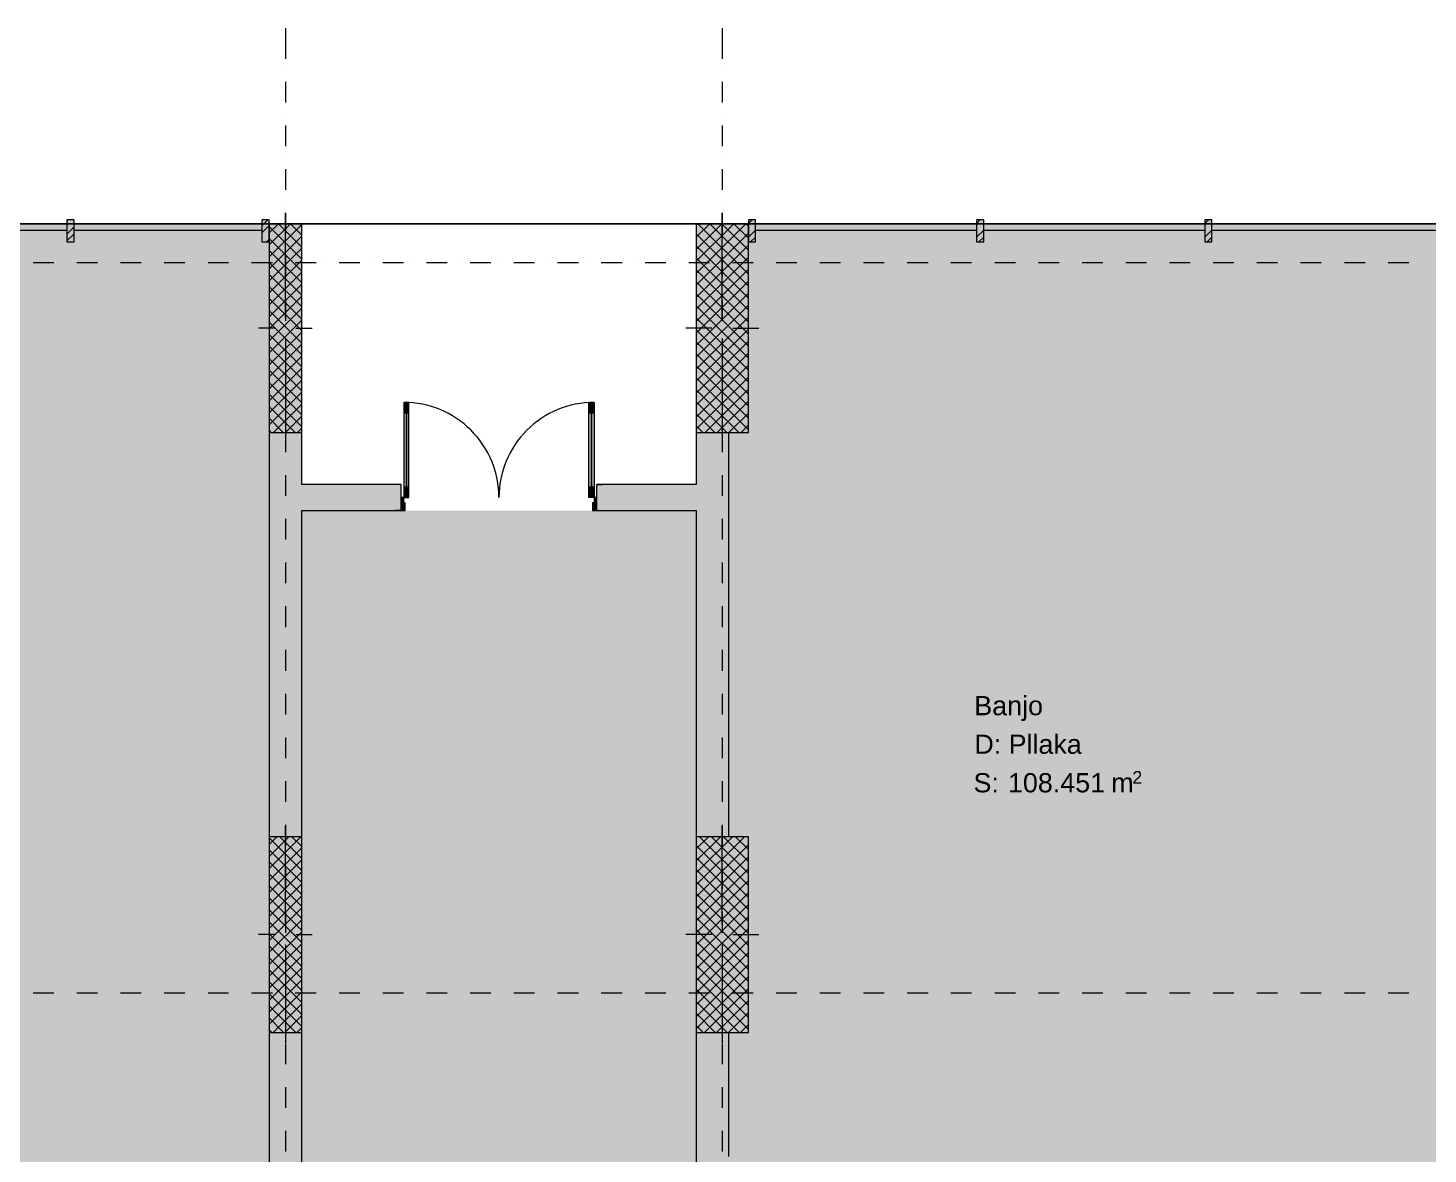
# Model space of a CAD drawing. Header units: centimetres. Extents: x -6559 to 4488, y -7535 to 372.
# Drawn here: x -4294 to -3226, y -641 to 218 of the extents above; entities that cross this region are included whole.
import ezdxf

# ---------------------------------------------------------------- set-up
doc = ezdxf.new("R2010")
doc.units = ezdxf.units.CM
for name, color, linetype in [('PDF_ - lokalet e', 7, 'Continuous'), ('PDF_A - Muret', 7, 'Continuous'), ('PDF_A - Shtyllat', 7, 'Continuous')]:
    doc.layers.add(name, color=color, linetype=linetype)
for name, color, linetype, true_color in [('PDF_2D Drafting - General', 7, 'Continuous', 0x7f7f7f), ('PDF_A - Akset', 7, 'Continuous', 0xfd4435), ('PDF_A - Alumil', 7, 'Continuous', 0x7f7f7f), ('PDF_A - Fill Zone', 7, 'Continuous', 0x999999), ('PDF_A - Pllaka Suteren', 7, 'Continuous', 0x7f7f7f), ('PDF_A - Sutereni Polyline', 7, 'Continuous', 0x029e21), ('PDF_Solid Fills', 7, 'Continuous', 0x029e21)]:
    doc.layers.add(name, color=color, linetype=linetype, true_color=true_color)
doc.styles.add('PDF Arial', font='')
doc.styles.get('PDF Arial').set_extended_font_data('Arial')

msp = doc.modelspace()

# ---------------------------------------------------------------- hatches: boundary and pattern name
at = {"layer": 'PDF_ - lokalet e', "true_color": 0xffffff, "transparency": 33554559}
for points in [[(-4112.3, -1816), (-5616.2, -1816), (-5616.2, -784.9), (-5432.2, -784.9), (-5437.7, 68.7), (-4084.7, 68.7), (-4084.7, -866.5), (-4258.8, -866.5), (-4283.7, -1284.3), (-4109.6, -1284.3), (-4109.6, -1821.5)], [(-3748.7, -1816), (-3751.5, -1398.7), (-3542.7, -1377.4), (-3557.5, -841.6), (-3758.9, -841.6), (-3783.8, 68.7), (-3132, 63.2), (-3132, -1816)]]:
    msp.add_hatch(color=7, dxfattribs=at).paths.add_polyline_path(points)
at = {"layer": 'PDF_2D Drafting - General', "true_color": 0xfafafa, "transparency": 33554559}
msp.add_hatch(color=7, dxfattribs=at).paths.add_polyline_path([(-3783.8, 68.7), (-3144.6, 68.7), (-3144.6, -1821.5), (-3763.9, -1821.5), (-3763.9, -1386.3), (-3569.9, -1386.3), (-3569.9, -1065.4), (-3582.4, -1065.4), (-3582.4, -866.5), (-3783.8, -866.5)])
at = {"layer": 'PDF_A - Fill Zone', "true_color": 0xaaaaaa, "transparency": 33554559}
msp.add_hatch(color=253, dxfattribs=at).paths.add_polyline_path([(-5621.7, -1821.5), (-5621.7, -781.9), (-5437.7, -781.9), (-5437.7, 68.7), (-4084.7, 68.7), (-4084.7, -866.5), (-4258.8, -866.5), (-4258.8, -1065.4), (-4271.3, -1065.4), (-4271.3, -1296.7), (-4097.2, -1296.7), (-4097.2, -1821.5)])
at = {"layer": 'PDF_A - Fill Zone', "true_color": 0xcccccc, "transparency": 33554559}
msp.add_hatch(color=254, dxfattribs=at).paths.add_polyline_path([(-3783.8, 68.7), (-2711.9, 68.7), (-2711.9, -1821.5), (-3763.9, -1821.5), (-3763.9, -1386.3), (-3569.9, -1386.3), (-3569.9, -1065.4), (-3582.4, -1065.4), (-3582.4, -866.5), (-3783.8, -866.5)])
at = {"layer": 'PDF_A - Muret', "true_color": 0xffffff, "transparency": 33554559}
for points in [[(-4005.7, -150.1), (-4008.9, -150.1), (-4008.9, -140.2), (-4006.9, -140.2), (-4006.9, -144.2), (-4005.7, -144.2)], [(-3859.7, -150.1), (-3862.8, -150.1), (-3862.8, -144.2), (-3861.7, -144.2), (-3861.7, -140.2), (-3859.7, -140.2)]]:
    msp.add_hatch(color=7, dxfattribs=at).paths.add_polyline_path(points)
at = {"layer": 'PDF_Solid Fills', "true_color": 0xffffff, "transparency": 33554559}
msp.add_hatch(color=7, dxfattribs=at).paths.add_polyline_path([(-4082.3, -1064.5), (-4082.2, -1063), (-4258.8, -1065.4), (-4258.8, -866.5), (-4084.7, -866.5), (-4084.7, -150.1), (-3783.8, -150.1), (-3783.8, -866.5), (-3582.4, -868.5), (-3582.9, -1063), (-3779.5, -1063), (-3779.5, -1062)])

# ---------------------------------------------------------------- linework, layer by layer
at = {"layer": 'PDF_A - Akset', "lineweight": 0}
for points in [[(-4097.2, 217.9), (-4097.2, 194.5)], [(-3763.9, 217.9), (-3763.9, 194.5)], [(-4097.2, 185.8), (-4097.2, 185.8)], [(-3763.9, 185.8), (-3763.9, 185.8)], [(-4097.2, 177), (-4097.2, 161.2)], [(-3763.9, 177), (-3763.9, 161.2)], [(-4097.2, 152.4), (-4097.2, 152.4)], [(-3763.9, 152.4), (-3763.9, 152.4)], [(-4097.2, 143.7), (-4097.2, 127.9)], [(-3763.9, 143.7), (-3763.9, 127.9)], [(-4097.2, 119.1), (-4097.2, 119.1)], [(-3763.9, 119.1), (-3763.9, 119.1)], [(-4097.2, 110.3), (-4097.2, 94.5)], [(-3763.9, 110.3), (-3763.9, 94.5)], [(-4097.2, 85.8), (-4097.2, 85.8)], [(-3763.9, 85.8), (-3763.9, 85.8)], [(-4097.2, 77), (-4097.2, 61.2)], [(-3763.9, 77), (-3763.9, 61.2)], [(-4097.2, 52.4), (-4097.2, 52.4)], [(-4097.2, 43.6), (-4097.2, 27.8)], [(-3763.9, 52.4), (-3763.9, 52.4)], [(-3763.9, 43.6), (-3763.9, 27.8)], [(-4273.8, 38.9), (-4289.6, 38.9)], [(-4265, 38.9), (-4265, 38.9)], [(-4240.5, 38.9), (-4256.3, 38.9)], [(-4231.7, 38.9), (-4231.7, 38.9)], [(-4207.1, 38.9), (-4222.9, 38.9)], [(-4198.4, 38.9), (-4198.4, 38.9)], [(-4173.8, 38.9), (-4189.6, 38.9)], [(-4165, 38.9), (-4165, 38.9)], [(-4140.5, 38.9), (-4156.2, 38.9)], [(-4131.7, 38.9), (-4131.7, 38.9)], [(-4107.1, 38.9), (-4122.9, 38.9)], [(-4098.3, 38.9), (-4098.3, 38.9)], [(-4073.8, 38.9), (-4089.6, 38.9)], [(-4065, 38.9), (-4065, 38.9)], [(-4040.4, 38.9), (-4056.2, 38.9)], [(-4031.7, 38.9), (-4031.7, 38.9)], [(-4007.1, 38.9), (-4022.9, 38.9)], [(-3998.3, 38.9), (-3998.3, 38.9)], [(-3973.8, 38.9), (-3989.5, 38.9)], [(-3965, 38.9), (-3965, 38.9)], [(-3940.4, 38.9), (-3956.2, 38.9)], [(-3931.6, 38.9), (-3931.6, 38.9)], [(-3907.1, 38.9), (-3922.9, 38.9)], [(-3898.3, 38.9), (-3898.3, 38.9)], [(-3873.7, 38.9), (-3889.5, 38.9)], [(-3865, 38.9), (-3865, 38.9)], [(-3840.4, 38.9), (-3856.2, 38.9)], [(-3831.6, 38.9), (-3831.6, 38.9)], [(-3807.1, 38.9), (-3822.8, 38.9)], [(-3798.3, 38.9), (-3798.3, 38.9)], [(-3773.7, 38.9), (-3789.5, 38.9)], [(-3764.9, 38.9), (-3764.9, 38.9)], [(-3740.4, 38.9), (-3756.2, 38.9)], [(-3731.6, 38.9), (-3731.6, 38.9)], [(-3707, 38.9), (-3722.8, 38.9)], [(-3698.3, 38.9), (-3698.3, 38.9)], [(-3673.7, 38.9), (-3689.5, 38.9)], [(-3664.9, 38.9), (-3664.9, 38.9)], [(-3640.4, 38.9), (-3656.1, 38.9)], [(-3631.6, 38.9), (-3631.6, 38.9)], [(-3607, 38.9), (-3622.8, 38.9)], [(-3598.2, 38.9), (-3598.2, 38.9)], [(-3573.7, 38.9), (-3589.5, 38.9)], [(-3564.9, 38.9), (-3564.9, 38.9)], [(-3540.3, 38.9), (-3556.1, 38.9)], [(-3531.6, 38.9), (-3531.6, 38.9)], [(-3507, 38.9), (-3522.8, 38.9)], [(-3498.2, 38.9), (-3498.2, 38.9)], [(-3473.7, 38.9), (-3489.5, 38.9)], [(-3464.9, 38.9), (-3464.9, 38.9)], [(-3440.3, 38.9), (-3456.1, 38.9)], [(-3431.5, 38.9), (-3431.5, 38.9)], [(-3407, 38.9), (-3422.8, 38.9)], [(-3398.2, 38.9), (-3398.2, 38.9)], [(-3373.6, 38.9), (-3389.4, 38.9)], [(-3364.9, 38.9), (-3364.9, 38.9)], [(-3340.3, 38.9), (-3356.1, 38.9)], [(-3331.5, 38.9), (-3331.5, 38.9)], [(-3307, 38.9), (-3322.8, 38.9)], [(-3298.2, 38.9), (-3298.2, 38.9)], [(-3273.6, 38.9), (-3289.4, 38.9)], [(-3264.8, 38.9), (-3264.8, 38.9)], [(-3240.3, 38.9), (-3256.1, 38.9)], [(-3231.5, 38.9), (-3231.5, 38.9)], [(-4097.2, 19.1), (-4097.2, 19.1)], [(-3763.9, 19.1), (-3763.9, 19.1)], [(-4097.2, 10.3), (-4097.2, -5.5)], [(-3763.9, 10.3), (-3763.9, -5.5)], [(-4097.2, -14.3), (-4097.2, -14.3)], [(-3763.9, -14.3), (-3763.9, -14.3)], [(-4097.2, -23), (-4097.2, -38.8)], [(-3763.9, -23), (-3763.9, -38.8)], [(-4097.2, -47.6), (-4097.2, -47.6)], [(-3763.9, -47.6), (-3763.9, -47.6)], [(-4097.2, -56.4), (-4097.2, -72.2)], [(-3763.9, -56.4), (-3763.9, -72.2)], [(-4097.2, -80.9), (-4097.2, -80.9)], [(-3763.9, -80.9), (-3763.9, -80.9)], [(-4097.2, -89.7), (-4097.2, -105.5)], [(-3763.9, -89.7), (-3763.9, -105.5)], [(-4097.2, -114.3), (-4097.2, -114.3)], [(-3763.9, -114.3), (-3763.9, -114.3)], [(-4097.2, -123.1), (-4097.2, -138.8)], [(-3763.9, -123.1), (-3763.9, -138.8)], [(-4097.2, -147.6), (-4097.2, -147.6)], [(-3763.9, -147.6), (-3763.9, -147.6)], [(-4097.2, -156.4), (-4097.2, -172.2)], [(-3763.9, -156.4), (-3763.9, -172.2)], [(-4097.2, -181), (-4097.2, -181)], [(-3763.9, -181), (-3763.9, -181)], [(-4097.2, -189.7), (-4097.2, -205.5)], [(-3763.9, -189.7), (-3763.9, -205.5)], [(-4097.2, -214.3), (-4097.2, -214.3)], [(-4097.2, -223.1), (-4097.2, -238.9)], [(-3763.9, -214.3), (-3763.9, -214.3)], [(-3763.9, -223.1), (-3763.9, -238.9)], [(-4097.2, -247.6), (-4097.2, -247.6)], [(-3763.9, -247.6), (-3763.9, -247.6)], [(-4097.2, -256.4), (-4097.2, -272.2)], [(-3763.9, -256.4), (-3763.9, -272.2)], [(-4097.2, -281), (-4097.2, -281)], [(-3763.9, -281), (-3763.9, -281)], [(-4097.2, -289.8), (-4097.2, -305.5)], [(-3763.9, -289.8), (-3763.9, -305.5)], [(-4097.2, -314.3), (-4097.2, -314.3)], [(-3763.9, -314.3), (-3763.9, -314.3)], [(-4097.2, -323.1), (-4097.2, -338.9)], [(-3763.9, -323.1), (-3763.9, -338.9)], [(-4097.2, -347.7), (-4097.2, -347.7)], [(-3763.9, -347.7), (-3763.9, -347.7)], [(-4097.2, -356.4), (-4097.2, -372.2)], [(-3763.9, -356.4), (-3763.9, -372.2)], [(-4097.2, -381), (-4097.2, -381)], [(-3763.9, -381), (-3763.9, -381)], [(-4097.2, -389.8), (-4097.2, -405.6)], [(-3763.9, -389.8), (-3763.9, -405.6)], [(-4097.2, -414.3), (-4097.2, -414.3)], [(-3763.9, -414.3), (-3763.9, -414.3)], [(-4097.2, -423.1), (-4097.2, -438.9)], [(-3763.9, -423.1), (-3763.9, -438.9)], [(-4097.2, -447.7), (-4097.2, -447.7)], [(-3763.9, -447.7), (-3763.9, -447.7)], [(-4097.2, -456.5), (-4097.2, -472.2)], [(-3763.9, -456.5), (-3763.9, -472.2)], [(-4097.2, -481), (-4097.2, -481)], [(-4097.2, -489.8), (-4097.2, -505.6)], [(-3763.9, -481), (-3763.9, -481)], [(-3763.9, -489.8), (-3763.9, -505.6)], [(-4273.8, -518.2), (-4289.6, -518.2)], [(-4265, -518.2), (-4265, -518.2)], [(-4240.5, -518.2), (-4256.3, -518.2)], [(-4231.7, -518.2), (-4231.7, -518.2)], [(-4207.1, -518.2), (-4222.9, -518.2)], [(-4198.4, -518.2), (-4198.4, -518.2)], [(-4173.8, -518.2), (-4189.6, -518.2)], [(-4165, -518.2), (-4165, -518.2)], [(-4140.5, -518.2), (-4156.2, -518.2)], [(-4131.7, -518.2), (-4131.7, -518.2)], [(-4107.1, -518.2), (-4122.9, -518.2)], [(-4098.3, -518.2), (-4098.3, -518.2)], [(-4097.2, -514.4), (-4097.2, -514.4)], [(-4097.2, -523.1), (-4097.2, -538.9)], [(-4073.8, -518.2), (-4089.6, -518.2)], [(-4065, -518.2), (-4065, -518.2)], [(-4040.4, -518.2), (-4056.2, -518.2)], [(-4031.7, -518.2), (-4031.7, -518.2)], [(-4007.1, -518.2), (-4022.9, -518.2)], [(-3998.3, -518.2), (-3998.3, -518.2)], [(-3973.8, -518.2), (-3989.5, -518.2)], [(-3965, -518.2), (-3965, -518.2)], [(-3940.4, -518.2), (-3956.2, -518.2)], [(-3931.6, -518.2), (-3931.6, -518.2)], [(-3907.1, -518.2), (-3922.9, -518.2)], [(-3898.3, -518.2), (-3898.3, -518.2)], [(-3873.7, -518.2), (-3889.5, -518.2)], [(-3865, -518.2), (-3865, -518.2)], [(-3840.4, -518.2), (-3856.2, -518.2)], [(-3831.6, -518.2), (-3831.6, -518.2)], [(-3807.1, -518.2), (-3822.8, -518.2)], [(-3798.3, -518.2), (-3798.3, -518.2)], [(-3773.7, -518.2), (-3789.5, -518.2)], [(-3764.9, -518.2), (-3764.9, -518.2)], [(-3763.9, -514.4), (-3763.9, -514.4)], [(-3763.9, -523.1), (-3763.9, -538.9)], [(-3740.4, -518.2), (-3756.2, -518.2)], [(-3731.6, -518.2), (-3731.6, -518.2)], [(-3707, -518.2), (-3722.8, -518.2)], [(-3698.3, -518.2), (-3698.3, -518.2)], [(-3673.7, -518.2), (-3689.5, -518.2)], [(-3664.9, -518.2), (-3664.9, -518.2)], [(-3640.4, -518.2), (-3656.1, -518.2)], [(-3631.6, -518.2), (-3631.6, -518.2)], [(-3607, -518.2), (-3622.8, -518.2)], [(-3598.2, -518.2), (-3598.2, -518.2)], [(-3573.7, -518.2), (-3589.5, -518.2)], [(-3564.9, -518.2), (-3564.9, -518.2)], [(-3540.3, -518.2), (-3556.1, -518.2)], [(-3531.6, -518.2), (-3531.6, -518.2)], [(-3507, -518.2), (-3522.8, -518.2)], [(-3498.2, -518.2), (-3498.2, -518.2)], [(-3473.7, -518.2), (-3489.5, -518.2)], [(-3464.9, -518.2), (-3464.9, -518.2)], [(-3440.3, -518.2), (-3456.1, -518.2)], [(-3431.5, -518.2), (-3431.5, -518.2)], [(-3407, -518.2), (-3422.8, -518.2)], [(-3398.2, -518.2), (-3398.2, -518.2)], [(-3373.6, -518.2), (-3389.4, -518.2)], [(-3364.9, -518.2), (-3364.9, -518.2)], [(-3340.3, -518.2), (-3356.1, -518.2)], [(-3331.5, -518.2), (-3331.5, -518.2)], [(-3307, -518.2), (-3322.8, -518.2)], [(-3298.2, -518.2), (-3298.2, -518.2)], [(-3273.6, -518.2), (-3289.4, -518.2)], [(-3264.8, -518.2), (-3264.8, -518.2)], [(-3240.3, -518.2), (-3256.1, -518.2)], [(-3231.5, -518.2), (-3231.5, -518.2)], [(-4097.2, -547.7), (-4097.2, -547.7)], [(-3763.9, -547.7), (-3763.9, -547.7)], [(-4097.2, -556.5), (-4097.2, -572.3)], [(-3763.9, -556.5), (-3763.9, -572.3)], [(-4097.2, -581), (-4097.2, -581)], [(-3763.9, -581), (-3763.9, -581)], [(-4097.2, -589.8), (-4097.2, -605.6)], [(-3763.9, -589.8), (-3763.9, -605.6)], [(-4097.2, -614.4), (-4097.2, -614.4)], [(-3763.9, -614.4), (-3763.9, -614.4)], [(-4097.2, -623.2), (-4097.2, -638.9)], [(-3763.9, -623.2), (-3763.9, -638.9)]]:
    msp.add_lwpolyline(points, dxfattribs=at)
at = {"layer": 'PDF_A - Alumil', "color": 254, "lineweight": 0, "true_color": 0xcccccc}
for points in [[(-4263.8, 71.4), (-4263.5, 71.7)], [(-4263.8, 60.8), (-4258.3, 66.3)], [(-4115.1, 67.1), (-4110.5, 71.7)], [(-4115.1, 61.8), (-4109.6, 67.3)], [(-3744, 68.8), (-3741.2, 71.7)], [(-3569.9, 68.8), (-3567.1, 71.7)], [(-3395.8, 68.8), (-3393, 71.7)], [(-4263.8, 55.5), (-4258.3, 61)], [(-4111.6, 54.8), (-4109.6, 56.7)], [(-3744, 58.3), (-3738.5, 63.8)], [(-3742.3, 54.8), (-3738.5, 58.5)], [(-3569.9, 58.3), (-3564.5, 63.8)], [(-3568.2, 54.8), (-3564.5, 58.5)], [(-3395.8, 58.3), (-3390.4, 63.8)], [(-3394.1, 54.8), (-3390.4, 58.5)]]:
    msp.add_lwpolyline(points, dxfattribs=at)
at = {"layer": 'PDF_A - Alumil', "lineweight": 0}
for points in [[(-4258.3, 71.7), (-4263.8, 71.7)], [(-4263.8, 71.7), (-4263.8, 54.8)], [(-4258.3, 54.8), (-4258.3, 71.7)], [(-4109.6, 71.7), (-4115.1, 71.7)], [(-4115.1, 71.7), (-4115.1, 54.8)], [(-4109.6, 54.8), (-4109.6, 71.7)], [(-3738.5, 71.7), (-3744, 71.7)], [(-3744, 71.7), (-3744, 54.8)], [(-3738.5, 54.8), (-3738.5, 71.7)], [(-3564.5, 71.7), (-3569.9, 71.7)], [(-3569.9, 71.7), (-3569.9, 54.8)], [(-3564.5, 54.8), (-3564.5, 71.7)], [(-3390.4, 71.7), (-3395.8, 71.7)], [(-3395.8, 71.7), (-3395.8, 54.8)], [(-3390.4, 54.8), (-3390.4, 71.7)], [(-4263.8, 54.8), (-4258.3, 54.8)], [(-4115.1, 54.8), (-4109.6, 54.8)], [(-3744, 54.8), (-3738.5, 54.8)], [(-3569.9, 54.8), (-3564.5, 54.8)], [(-3395.8, 54.8), (-3390.4, 54.8)]]:
    msp.add_lwpolyline(points, dxfattribs=at)
at = {"layer": 'PDF_A - Alumil', "color": 254, "true_color": 0xcccccc, "transparency": 33554559}
for points in [[(-4263.8, 54.8), (-4263.8, 71.7), (-4258.3, 54.8), (-4258.3, 71.7)], [(-4115.1, 54.8), (-4115.1, 71.7), (-4109.6, 54.8), (-4109.6, 71.7)], [(-3744, 54.8), (-3744, 71.7), (-3738.5, 54.8), (-3738.5, 71.7)], [(-3569.9, 54.8), (-3569.9, 71.7), (-3564.5, 54.8), (-3564.5, 71.7)], [(-3395.8, 54.8), (-3395.8, 71.7), (-3390.4, 54.8), (-3390.4, 71.7)]]:
    msp.add_solid(points, dxfattribs=at)
at = {"layer": 'PDF_A - Muret', "lineweight": 0}
for points in [[(-4263.8, 68.7), (-4407.5, 68.7)], [(-4115.1, 68.7), (-4258.3, 68.7)], [(-3569.9, 68.7), (-3738.5, 68.7)], [(-3395.8, 68.7), (-3564.5, 68.7)], [(-3219.8, 68.7), (-3390.4, 68.7)], [(-4407.5, 63.7), (-4263.8, 63.7)], [(-4258.3, 63.7), (-4115.1, 63.7)], [(-3738.5, 63.7), (-3569.9, 63.7)], [(-3564.5, 63.7), (-3395.8, 63.7)], [(-3390.4, 63.7), (-3219.8, 63.7)], [(-4109.6, -90.5), (-4109.6, -398.8)], [(-4084.7, -130.2), (-4084.7, -90.5)], [(-3783.8, -90.5), (-3783.8, -130.2)], [(-3758.9, -398.8), (-3758.9, -90.5)], [(-4008.9, -130.2), (-4084.7, -130.2)], [(-4008.9, -130.2), (-4013.2, -130.2)], [(-4008.9, -140.2), (-4008.9, -130.2)], [(-3859.7, -130.2), (-3855.4, -130.2)], [(-3859.7, -140.2), (-3859.7, -130.2)], [(-3783.8, -130.2), (-3859.7, -130.2)], [(-4008.9, -150.1), (-4008.9, -140.2)], [(-3859.7, -150.1), (-3859.7, -140.2)], [(-4084.7, -398.8), (-4084.7, -150.1)], [(-4084.7, -150.1), (-4008.9, -150.1)], [(-4008.9, -150.1), (-4013.2, -150.1)], [(-3859.7, -150.1), (-3855.4, -150.1)], [(-3859.7, -150.1), (-3783.8, -150.1)], [(-3783.8, -150.1), (-3783.8, -398.8)], [(-4109.6, -548.1), (-4109.6, -846.6)], [(-4084.7, -846.6), (-4084.7, -548.1)], [(-3783.8, -548.1), (-3783.8, -866.5)], [(-3758.9, -642.6), (-3758.9, -548.1)]]:
    msp.add_lwpolyline(points, dxfattribs=at)
at = {"layer": 'PDF_A - Muret', "color": 8, "lineweight": 0, "true_color": 0x7f7f7f}
for points in [[(-4006.9, -67.6), (-4006.9, -75.5)], [(-4002.9, -67.6), (-4006.9, -67.6)], [(-4002.9, -75.5), (-4002.9, -67.6)], [(-3865.6, -75.5), (-3865.6, -67.6)], [(-3865.6, -67.6), (-3861.7, -67.6)], [(-3861.7, -67.6), (-3861.7, -75.5)], [(-4006.9, -75.5), (-4006.9, -132.2)], [(-4004.9, -75.5), (-4006.9, -75.5)], [(-4006.9, -75.5), (-4002.9, -75.5)], [(-4004.9, -132.2), (-4004.9, -75.5)], [(-4004.9, -75.5), (-4004.9, -132.2)], [(-4002.9, -75.5), (-4004.9, -75.5)], [(-4004.9, -75.5), (-4004.9, -132.2)], [(-4002.9, -132.2), (-4002.9, -75.5)], [(-3865.6, -132.2), (-3865.6, -75.5)], [(-3865.6, -75.5), (-3863.6, -75.5)], [(-3861.7, -75.5), (-3865.6, -75.5)], [(-3863.6, -132.2), (-3863.6, -75.5)], [(-3863.6, -75.5), (-3861.7, -75.5)], [(-3863.6, -75.5), (-3863.6, -132.2)], [(-3863.6, -75.5), (-3863.6, -132.2)], [(-3861.7, -75.5), (-3861.7, -132.2)], [(-4008.9, -130.2), (-4013.2, -130.2)], [(-4008.9, -130.2), (-4013.2, -130.2)], [(-4008.9, -140.2), (-4008.9, -130.2)], [(-4008.9, -140.2), (-4008.9, -130.2)], [(-4006.9, -132.2), (-4004.9, -132.2)], [(-4002.9, -132.2), (-4006.9, -132.2)], [(-4006.9, -132.2), (-4006.9, -140.2)], [(-4004.9, -132.2), (-4002.9, -132.2)], [(-4002.9, -140.2), (-4002.9, -132.2)], [(-3863.6, -132.2), (-3865.6, -132.2)], [(-3865.6, -140.2), (-3865.6, -132.2)], [(-3865.6, -132.2), (-3861.7, -132.2)], [(-3861.7, -132.2), (-3863.6, -132.2)], [(-3861.7, -132.2), (-3861.7, -140.2)], [(-3859.7, -140.2), (-3859.7, -130.2)], [(-3859.7, -140.2), (-3859.7, -130.2)], [(-3859.7, -130.2), (-3855.4, -130.2)], [(-3859.7, -130.2), (-3855.4, -130.2)], [(-4006.9, -140.2), (-4008.9, -140.2)], [(-4008.9, -140.2), (-4008.9, -150.1)], [(-4008.9, -150.1), (-4008.9, -140.2)], [(-4008.9, -150.1), (-4008.9, -140.2)], [(-4006.9, -144.2), (-4006.9, -140.2)], [(-4006.9, -140.2), (-4002.9, -140.2)], [(-4005.7, -144.2), (-4006.9, -144.2)], [(-4005.7, -150.1), (-4005.7, -144.2)], [(-3861.7, -140.2), (-3865.6, -140.2)], [(-3861.7, -144.2), (-3862.8, -144.2)], [(-3862.8, -144.2), (-3862.8, -150.1)], [(-3859.7, -140.2), (-3861.7, -140.2)], [(-3861.7, -140.2), (-3861.7, -144.2)], [(-3859.7, -150.1), (-3859.7, -140.2)], [(-3859.7, -150.1), (-3859.7, -140.2)], [(-3859.7, -150.1), (-3859.7, -140.2)], [(-4008.9, -150.1), (-4013.2, -150.1)], [(-4008.9, -150.1), (-4013.2, -150.1)], [(-4008.9, -150.1), (-4005.7, -150.1)], [(-3862.8, -150.1), (-3859.7, -150.1)], [(-3859.7, -150.1), (-3855.4, -150.1)], [(-3859.7, -150.1), (-3855.4, -150.1)]]:
    msp.add_lwpolyline(points, dxfattribs=at)
for centre, start, end in [((-4006.9, -140.2), 359.9872, 90.0111), ((-3861.7, -140.2), 89.9887, 180.013)]:
    msp.add_arc(centre, 72.6, start, end, dxfattribs=at)
at = {"layer": 'PDF_A - Muret', "transparency": 33554559}
for points in [[(-4407.5, 68.7), (-4263.8, 68.7), (-4407.5, 63.7), (-4263.8, 63.7)], [(-4258.3, 68.7), (-4115.1, 68.7), (-4258.3, 63.7), (-4115.1, 63.7)], [(-3569.9, 68.7), (-3569.9, 63.7), (-3738.5, 68.7), (-3738.5, 63.7)], [(-3564.5, 63.7), (-3564.5, 68.7), (-3395.8, 63.7), (-3395.8, 68.7)], [(-3390.4, 63.7), (-3390.4, 68.7), (-3219.8, 63.7), (-3219.8, 68.7)], [(-4084.7, -90.5), (-4084.7, -398.8), (-4109.6, -90.5), (-4109.6, -398.8)], [(-3758.9, -90.5), (-3758.9, -398.8), (-3783.8, -90.5), (-3783.8, -398.8)], [(-4084.7, -150.1), (-4084.7, -130.2), (-4008.9, -150.1), (-4008.9, -130.2)], [(-3859.7, -150.1), (-3859.7, -130.2), (-3783.8, -150.1), (-3783.8, -130.2)], [(-4109.6, -846.6), (-4109.6, -548.1), (-4084.7, -846.6), (-4084.7, -548.1)], [(-3783.8, -841.6), (-3783.8, -548.1), (-3758.9, -841.6), (-3758.9, -548.1)]]:
    msp.add_solid(points, dxfattribs=at)
at = {"layer": 'PDF_A - Muret', "color": 7, "true_color": 0xffffff, "transparency": 33554559}
for points in [[(-4006.9, -67.6), (-4002.9, -67.6), (-4006.9, -75.5), (-4002.9, -75.5)], [(-3861.7, -67.6), (-3861.7, -75.5), (-3865.6, -67.6), (-3865.6, -75.5)], [(-4006.9, -75.5), (-4004.9, -75.5), (-4006.9, -132.2), (-4004.9, -132.2)], [(-4004.9, -75.5), (-4002.9, -75.5), (-4004.9, -132.2), (-4002.9, -132.2)], [(-3863.6, -75.5), (-3863.6, -132.2), (-3865.6, -75.5), (-3865.6, -132.2)], [(-3861.7, -75.5), (-3861.7, -132.2), (-3863.6, -75.5), (-3863.6, -132.2)], [(-4002.9, -140.2), (-4006.9, -140.2), (-4002.9, -132.2), (-4006.9, -132.2)], [(-3865.6, -140.2), (-3865.6, -132.2), (-3861.7, -140.2), (-3861.7, -132.2)]]:
    msp.add_solid(points, dxfattribs=at)
at = {"layer": 'PDF_A - Pllaka Suteren', "lineweight": 0}
msp.add_lwpolyline([(-2711.9, 68.7), (-5437.7, 68.7)], dxfattribs=at)
at = {"layer": 'PDF_A - Shtyllat', "lineweight": 0}
for points in [[(-4097.2, -2.9), (-4097.2, 76.7)], [(-3763.9, -2.9), (-3763.9, 76.7)], [(-4109.6, 52.5), (-4093.4, 68.7)], [(-4109.6, 61.7), (-4102.5, 68.7)], [(-4084.7, 68.7), (-4109.6, 68.7)], [(-4109.6, 68.7), (-4109.6, -90.5)], [(-4109.6, 43.4), (-4084.7, 68.2)], [(-4084.7, 41.7), (-4109.6, 66.6)], [(-4084.7, 50.9), (-4102.5, 68.7)], [(-4084.7, 60), (-4093.4, 68.7)], [(-4084.7, -90.5), (-4084.7, 68.7)], [(-3783.8, 30.8), (-3745.9, 68.7)], [(-3783.8, 40), (-3755.1, 68.7)], [(-3783.8, 49.1), (-3764.2, 68.7)], [(-3783.8, 58.3), (-3773.3, 68.7)], [(-3783.8, 67.4), (-3782.5, 68.7)], [(-3744, 68.7), (-3783.8, 68.7)], [(-3783.8, 68.7), (-3783.8, -90.5)], [(-3744, 30.2), (-3782.5, 68.7)], [(-3744, 39.4), (-3773.3, 68.7)], [(-3744, 48.5), (-3764.2, 68.7)], [(-3744, 57.7), (-3755.1, 68.7)], [(-3744, 66.8), (-3745.9, 68.7)], [(-3744, -90.5), (-3744, 68.7)], [(-4109.6, 34.2), (-4084.7, 59.1)], [(-4084.7, 32.6), (-4109.6, 57.5)], [(-3783.8, 21.7), (-3744, 61.5)], [(-3744, 21.1), (-3783.8, 60.9)], [(-4109.6, 25.1), (-4084.7, 50)], [(-4084.7, 23.5), (-4109.6, 48.3)], [(-3783.8, 12.5), (-3744, 52.3)], [(-3744, 11.9), (-3783.8, 51.7)], [(-3783.8, 3.4), (-3744, 43.2)], [(-4109.6, 15.9), (-4084.7, 40.8)], [(-4084.7, 14.3), (-4109.6, 39.2)], [(-3744, 2.8), (-3783.8, 42.6)], [(-3783.8, -5.8), (-3744, 34)], [(-3744, -6.3), (-3783.8, 33.4)], [(-4109.6, 6.8), (-4084.7, 31.7)], [(-4084.7, 5.2), (-4109.6, 30)], [(-4109.6, -2.4), (-4084.7, 22.5)], [(-3783.8, -14.9), (-3744, 24.9)], [(-3744, -15.5), (-3783.8, 24.3)], [(-4084.7, -4), (-4109.6, 20.9)], [(-4109.6, -11.5), (-4084.7, 13.4)], [(-4084.7, -13.1), (-4109.6, 11.7)], [(-3783.8, -24.1), (-3744, 15.7)], [(-3744, -24.6), (-3783.8, 15.2)], [(-4109.6, -20.6), (-4084.7, 4.2)], [(-4084.7, -22.3), (-4109.6, 2.6)], [(-3783.8, -33.2), (-3744, 6.6)], [(-3744, -33.8), (-3783.8, 6)], [(-4109.6, -29.8), (-4084.7, -4.9)], [(-4084.7, -31.4), (-4109.6, -6.5)], [(-3783.8, -42.3), (-3744, -2.5)], [(-3744, -42.9), (-3783.8, -3.1)], [(-4105.1, -10.9), (-4117.6, -10.9)], [(-4109.6, -38.9), (-4084.7, -14.1)], [(-4084.7, -40.6), (-4109.6, -15.7)], [(-4097.2, -10.9), (-4097.2, -10.9)], [(-4097.2, -18.8), (-4097.2, -98.4)], [(-4089.2, -10.9), (-4076.8, -10.9)], [(-3771.9, -10.9), (-3791.8, -10.9)], [(-3783.8, -51.5), (-3744, -11.7)], [(-3744, -52.1), (-3783.8, -12.3)], [(-3783.8, -60.6), (-3744, -20.8)], [(-3763.9, -10.9), (-3763.9, -10.9)], [(-3763.9, -18.8), (-3763.9, -98.4)], [(-3756, -10.9), (-3736.1, -10.9)], [(-4109.6, -48.1), (-4084.7, -23.2)], [(-4084.7, -49.7), (-4109.6, -24.8)], [(-3744, -61.2), (-3783.8, -21.4)], [(-3783.8, -69.8), (-3744, -30)], [(-3744, -70.4), (-3783.8, -30.6)], [(-4109.6, -57.2), (-4084.7, -32.4)], [(-4084.7, -58.8), (-4109.6, -34)], [(-4109.6, -66.4), (-4084.7, -41.5)], [(-3783.8, -78.9), (-3744, -39.1)], [(-3744, -79.5), (-3783.8, -39.7)], [(-4084.7, -68), (-4109.6, -43.1)], [(-4109.6, -75.5), (-4084.7, -50.6)], [(-4084.7, -77.1), (-4109.6, -52.3)], [(-3783.8, -88.1), (-3744, -48.3)], [(-3744, -88.6), (-3783.8, -48.9)], [(-4109.6, -84.7), (-4084.7, -59.8)], [(-4084.7, -86.3), (-4109.6, -61.4)], [(-3751.3, -90.5), (-3783.8, -58)], [(-3777.1, -90.5), (-3744, -57.4)], [(-4089.7, -90.5), (-4109.6, -70.6)], [(-4106.3, -90.5), (-4084.7, -68.9)], [(-3760.5, -90.5), (-3783.8, -67.1)], [(-3767.9, -90.5), (-3744, -66.6)], [(-4098.8, -90.5), (-4109.6, -79.7)], [(-4097.1, -90.5), (-4084.7, -78.1)], [(-3769.6, -90.5), (-3783.8, -76.3)], [(-3758.8, -90.5), (-3744, -75.7)], [(-3749.6, -90.5), (-3744, -84.8)], [(-4108, -90.5), (-4109.6, -88.8)], [(-4109.6, -90.5), (-4084.7, -90.5)], [(-4088, -90.5), (-4084.7, -87.2)], [(-3778.8, -90.5), (-3783.8, -85.4)], [(-3783.8, -90.5), (-3744, -90.5)], [(-4097.2, -465.5), (-4097.2, -390.9)], [(-3763.9, -465.5), (-3763.9, -390.9)], [(-4109.6, -423), (-4085.4, -398.8)], [(-4109.6, -413.9), (-4094.6, -398.8)], [(-4109.6, -404.7), (-4103.7, -398.8)], [(-4084.7, -398.8), (-4109.6, -398.8)], [(-4109.6, -398.8), (-4109.6, -548.1)], [(-4084.7, -424.6), (-4109.6, -399.8)], [(-4084.7, -415.5), (-4101.4, -398.8)], [(-4084.7, -406.3), (-4092.2, -398.8)], [(-4084.7, -548.1), (-4084.7, -398.8)], [(-3783.8, -435.6), (-3747.1, -398.8)], [(-3783.8, -426.4), (-3756.2, -398.8)], [(-3783.8, -417.3), (-3765.4, -398.8)], [(-3783.8, -408.1), (-3774.5, -398.8)], [(-3783.8, -399), (-3783.7, -398.8)], [(-3744, -398.8), (-3783.8, -398.8)], [(-3783.8, -398.8), (-3783.8, -548.1)], [(-3783.8, -444.7), (-3744, -404.9)], [(-3744, -445.3), (-3783.8, -405.5)], [(-3744, -436.1), (-3781.3, -398.8)], [(-3744, -427), (-3772.2, -398.8)], [(-3744, -417.8), (-3763, -398.8)], [(-3744, -408.7), (-3753.9, -398.8)], [(-3744, -399.6), (-3744.7, -398.8)], [(-3744, -548.1), (-3744, -398.8)], [(-4109.6, -432.1), (-4084.7, -407.3)], [(-4084.7, -433.8), (-4109.6, -408.9)], [(-4109.6, -441.3), (-4084.7, -416.4)], [(-3783.8, -453.8), (-3744, -414.1)], [(-3744, -454.4), (-3783.8, -414.6)], [(-4084.7, -442.9), (-4109.6, -418)], [(-4109.6, -450.4), (-4084.7, -425.6)], [(-3783.8, -463), (-3744, -423.2)], [(-3744, -463.6), (-3783.8, -423.8)], [(-4084.7, -452.1), (-4109.6, -427.2)], [(-4109.6, -459.6), (-4084.7, -434.7)], [(-4084.7, -461.2), (-4109.6, -436.3)], [(-3783.8, -472.1), (-3744, -432.3)], [(-3744, -472.7), (-3783.8, -432.9)], [(-4109.6, -468.7), (-4084.7, -443.9)], [(-4084.7, -470.3), (-4109.6, -445.5)], [(-3783.8, -481.3), (-3744, -441.5)], [(-3744, -481.9), (-3783.8, -442.1)], [(-4109.6, -477.9), (-4084.7, -453)], [(-4084.7, -479.5), (-4109.6, -454.6)], [(-3783.8, -490.4), (-3744, -450.6)], [(-3744, -491), (-3783.8, -451.2)], [(-4109.6, -487), (-4084.7, -462.1)], [(-4084.7, -488.6), (-4109.6, -463.8)], [(-3783.8, -499.6), (-3744, -459.8)], [(-3744, -500.1), (-3783.8, -460.4)], [(-3783.8, -508.7), (-3744, -468.9)], [(-3744, -509.3), (-3783.8, -469.5)], [(-4105.1, -473.5), (-4117.6, -473.5)], [(-4109.6, -496.2), (-4084.7, -471.3)], [(-4084.7, -497.8), (-4109.6, -472.9)], [(-4109.6, -505.3), (-4084.7, -480.4)], [(-4097.2, -473.5), (-4097.2, -473.5)], [(-4089.2, -473.5), (-4076.8, -473.5)], [(-3771.9, -473.5), (-3791.8, -473.5)], [(-3783.8, -517.9), (-3744, -478.1)], [(-3744, -518.4), (-3783.8, -478.6)], [(-3763.9, -473.5), (-3763.9, -473.5)], [(-3756, -473.5), (-3736.1, -473.5)], [(-4084.7, -506.9), (-4109.6, -482.1)], [(-4109.6, -514.4), (-4084.7, -489.6)], [(-4084.7, -516.1), (-4109.6, -491.2)], [(-4097.2, -481.4), (-4097.2, -556)], [(-3783.8, -527), (-3744, -487.2)], [(-3744, -527.6), (-3783.8, -487.8)], [(-3763.9, -481.4), (-3763.9, -556)], [(-4109.6, -523.6), (-4084.7, -498.7)], [(-4084.7, -525.2), (-4109.6, -500.3)], [(-3783.8, -536.1), (-3744, -496.4)], [(-3744, -536.7), (-3783.8, -496.9)], [(-4109.6, -532.7), (-4084.7, -507.9)], [(-4084.7, -534.4), (-4109.6, -509.5)], [(-3783.8, -545.3), (-3744, -505.5)], [(-3744, -545.9), (-3783.8, -506.1)], [(-4109.6, -541.9), (-4084.7, -517)], [(-4084.7, -543.5), (-4109.6, -518.6)], [(-3751, -548.1), (-3783.8, -515.2)], [(-3777.4, -548.1), (-3744, -514.6)], [(-4089.3, -548.1), (-4109.6, -527.8)], [(-4106.6, -548.1), (-4084.7, -526.2)], [(-3760.1, -548.1), (-3783.8, -524.4)], [(-3769.3, -548.1), (-3783.8, -533.5)], [(-3768.3, -548.1), (-3744, -523.8)], [(-3759.2, -548.1), (-3744, -532.9)], [(-4098.5, -548.1), (-4109.6, -536.9)], [(-4097.5, -548.1), (-4084.7, -535.3)], [(-4088.4, -548.1), (-4084.7, -544.4)], [(-3778.4, -548.1), (-3783.8, -542.7)], [(-3750, -548.1), (-3744, -542.1)], [(-4107.6, -548.1), (-4109.6, -546.1)], [(-4109.6, -548.1), (-4084.7, -548.1)], [(-3783.8, -548.1), (-3744, -548.1)]]:
    msp.add_lwpolyline(points, dxfattribs=at)
at = {"layer": 'PDF_A - Shtyllat', "color": 8, "true_color": 0x7f7f7f, "transparency": 33554559}
for points in [[(-4109.6, -90.5), (-4109.6, 68.7), (-4084.7, -90.5), (-4084.7, 68.7)], [(-3783.8, -90.5), (-3783.8, 68.7), (-3744, -90.5), (-3744, 68.7)], [(-4109.6, -548.1), (-4109.6, -398.8), (-4084.7, -548.1), (-4084.7, -398.8)], [(-3783.8, -548.1), (-3783.8, -398.8), (-3744, -548.1), (-3744, -398.8)]]:
    msp.add_solid(points, dxfattribs=at)
at = {"layer": 'PDF_A - Sutereni Polyline', "lineweight": 0}
msp.add_lwpolyline([(-5437.7, 68.7), (-2711.9, 68.7)], dxfattribs=at)

# ---------------------------------------------------------------- texts
at = {"layer": 'PDF_ - lokalet e', "attachment_point": 7, "style": 'PDF Arial'}
for s, insert, char_height in [('\\W1.001232;Banjo', (-3571.7, -310.6), 14.649), ('\\W1.000873;Pllaka', (-3545.5, -335.8), 14.649), ('\\W1.000468;D:', (-3571.6, -335.6), 14.649), ('\\W1.002323;S:', (-3572.3, -365.2), 14.649), ('\\W1.001283;108.451', (-3546, -365.2), 14.649), ('\\W1.001521;2', (-3451.1, -358.4), 9.668), ('\\W1.000269;m', (-3467.2, -364.9), 14.649)]:
    msp.add_mtext(s, dxfattribs=dict(at, insert=insert, char_height=char_height))

doc.saveas('drawing.dxf')
